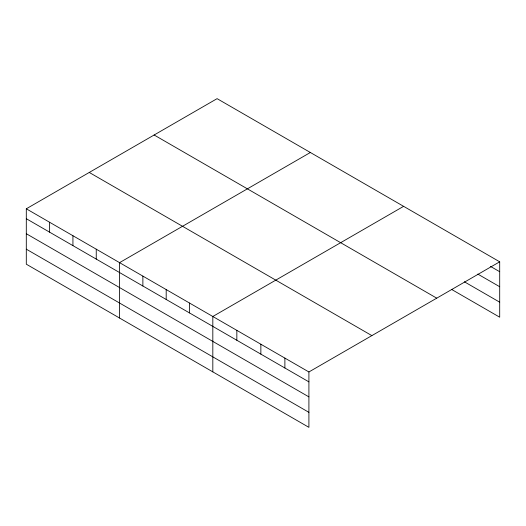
<?xml version="1.0" encoding="UTF-8"?>
<svg xmlns="http://www.w3.org/2000/svg" width="526" height="526" viewBox="0 0 526 526"><rect width="100%" height="100%" fill="white"/><g stroke="black" fill="none" stroke-linecap="round" stroke-linejoin="round"><path stroke-width="0.79" d="M308.907 396.88L308.907 371.967L26.3 208.802L26.3 264.19L308.907 427.349L308.907 396.88L26.3 233.715M26.3 208.802L217.093 98.651L499.7 261.81L499.7 317.198L451.656 289.458M310.353 152.494L119.56 262.645L119.56 318.033M403.613 206.337L212.82 316.488L212.82 371.875M308.907 371.967L499.7 261.81M490.515 266.412L499.7 271.718M477.799 274.079L499.7 286.729M464.373 281.791L499.7 302.187M154.131 134.998L436.738 298.163M89.262 172.449L371.869 335.614M26.3 218.704L308.907 381.869M26.3 249.179L308.907 412.345M284.888 358.094L284.888 368.003M260.863 344.228L260.863 354.13M236.845 330.361L236.845 340.263M189.505 303.029L189.505 312.931M166.19 289.57L166.19 299.472M142.875 276.104L142.875 286.012M96.245 249.186L96.245 259.088M72.93 235.72L72.93 245.629M49.615 222.261L49.615 232.17"/></g></svg>
